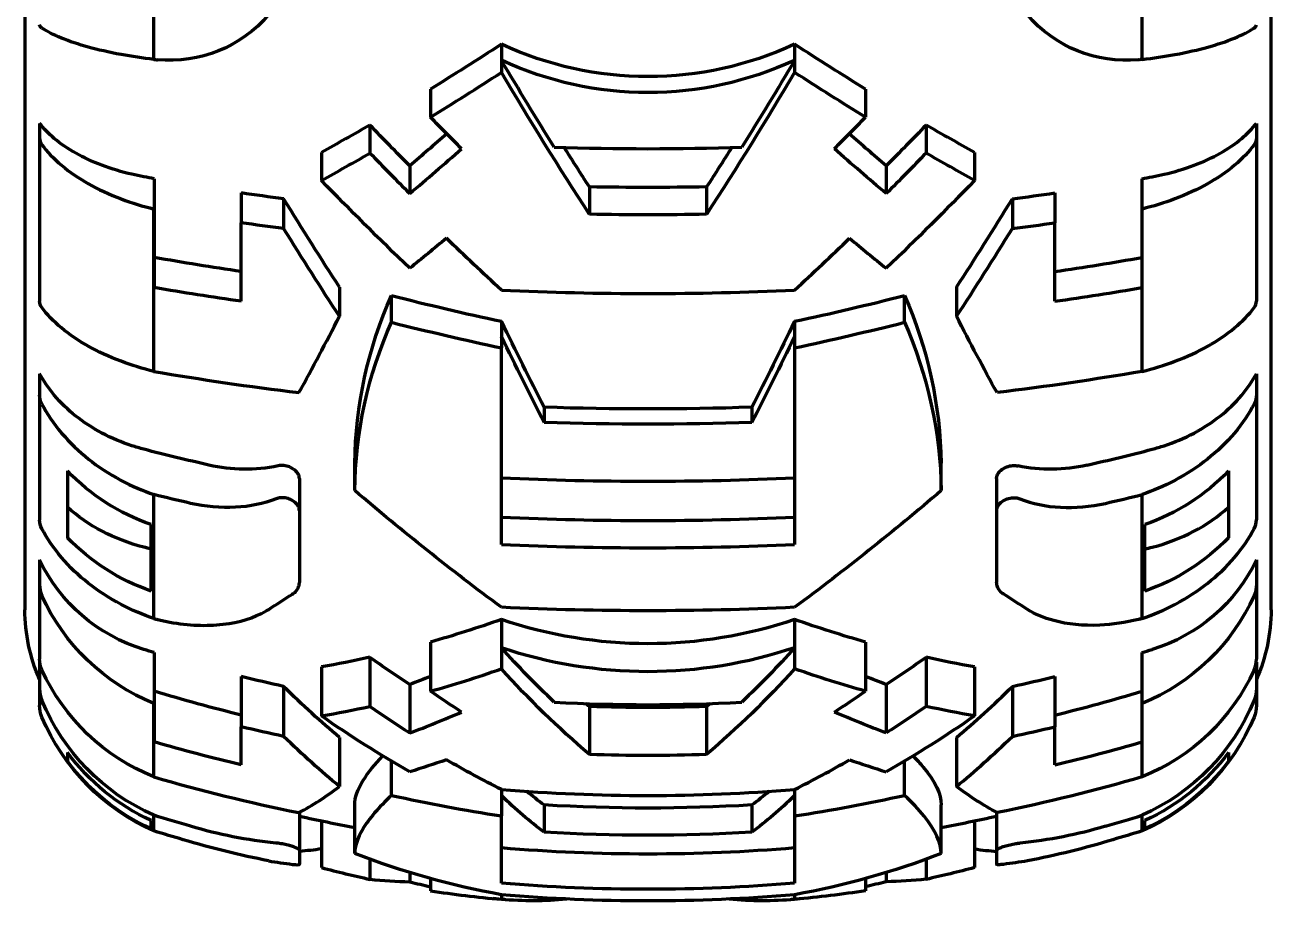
# Model space of a CAD drawing. Header units: millimetres. Extents: x 0 to 1189, y 0 to 841.
# Drawn here: x 335.66 to 378.16, y 611.1 to 641.05 of the extents above; entities that cross this region are included whole.
import ezdxf

# ---------------------------------------------------------------- set-up
doc = ezdxf.new("R2010")
doc.units = ezdxf.units.MM
doc.header["$LTSCALE"] = 0.75
doc.layers.add('Visible', color=7, linetype='Continuous', lineweight=70)

msp = doc.modelspace()

# ---------------------------------------------------------------- linework, layer by layer
at = {"layer": 'Visible', "extrusion": (0, 1, 0)}
for p, q in [((378.16, 621.105), (378.16, 682.413)), ((335.66, 680.827), (335.66, 621.105)), ((340.059, 639.866), (340.059, 646.172)), ((373.762, 639.866), (373.762, 646.172)), ((351.91, 640.388), (351.91, 639.838)), ((361.91, 640.388), (361.91, 639.838)), ((351.91, 639.838), (351.91, 639.426)), ((361.91, 639.838), (361.91, 639.426)), ((349.492, 638.858), (349.492, 637.901)), ((364.328, 638.858), (364.328, 637.901)), ((336.16, 637.688), (336.16, 637.181)), ((347.426, 637.63), (347.426, 636.674)), ((366.395, 637.63), (366.395, 636.674)), ((377.66, 637.688), (377.66, 637.181)), ((336.16, 637.181), (336.16, 631.623)), ((377.66, 637.181), (377.66, 631.623)), ((345.772, 636.699), (345.772, 635.743)), ((368.048, 636.699), (368.048, 635.743)), ((348.785, 636.242), (348.785, 635.295)), ((365.035, 636.242), (365.035, 635.295)), ((340.07, 635.802), (340.07, 634.766)), ((373.751, 635.802), (373.751, 634.766)), ((354.91, 635.522), (354.91, 634.587)), ((358.91, 635.522), (358.91, 634.587)), ((343.04, 635.316), (343.04, 634.297)), ((344.484, 635.116), (344.484, 634.103)), ((369.336, 635.116), (369.336, 634.103)), ((370.78, 635.316), (370.78, 634.297)), ((340.07, 634.766), (340.059, 634.768)), ((340.059, 629.231), (340.059, 634.768)), ((340.07, 634.766), (340.07, 632.089)), ((373.751, 634.766), (373.762, 634.768)), ((373.751, 634.766), (373.751, 632.089)), ((373.762, 629.231), (373.762, 634.768)), ((343.04, 631.623), (343.04, 634.297)), ((370.78, 631.623), (370.78, 634.297)), ((346.388, 632.107), (346.388, 631.109)), ((367.433, 632.107), (367.433, 631.109)), ((348.16, 630.906), (348.16, 631.818)), ((365.66, 630.906), (365.66, 631.818)), ((351.91, 630.939), (351.91, 630.421)), ((361.91, 630.939), (361.91, 630.421)), ((351.91, 630.421), (351.91, 630.033)), ((361.91, 630.421), (361.91, 630.033)), ((351.91, 623.323), (351.91, 630.033)), ((361.91, 630.033), (361.91, 623.323)), ((336.16, 629.143), (336.16, 628.429)), ((377.66, 629.143), (377.66, 628.429)), ((336.16, 628.429), (336.16, 624.171)), ((377.66, 628.429), (377.66, 624.171)), ((353.369, 628.008), (353.369, 627.489)), ((360.452, 628.008), (360.452, 627.489)), ((346.91, 625.165), (346.91, 626.098)), ((366.91, 625.165), (366.91, 626.098)), ((337.11, 625.836), (337.11, 623.561)), ((376.71, 625.836), (376.71, 623.561)), ((345.02, 625.581), (345.02, 624.485)), ((368.801, 625.581), (368.801, 624.485)), ((340.059, 620.801), (340.059, 625.028)), ((373.762, 620.801), (373.762, 625.028)), ((345.02, 624.485), (345.02, 622.036)), ((368.801, 624.485), (368.801, 622.036)), ((339.963, 621.738), (339.963, 624.005)), ((373.857, 621.738), (373.857, 624.005)), ((336.16, 622.811), (336.16, 621.959)), ((377.66, 622.811), (377.66, 621.959)), ((336.16, 621.959), (336.16, 619.42)), ((377.66, 621.959), (377.66, 619.42)), ((351.91, 620.771), (351.91, 619.809)), ((361.91, 620.771), (361.91, 619.809)), ((349.492, 620.001), (349.492, 618.327)), ((351.91, 619.809), (351.91, 619.088)), ((361.91, 619.809), (361.91, 619.088)), ((364.328, 620.001), (364.328, 618.327)), ((336.16, 619.313), (336.16, 618.407)), ((340.07, 619.641), (340.07, 617.901)), ((347.426, 619.481), (347.426, 617.809)), ((366.395, 619.481), (366.395, 617.809)), ((373.751, 619.641), (373.751, 617.901)), ((377.66, 619.313), (377.66, 618.407)), ((343.04, 618.824), (343.04, 617.112)), ((345.772, 619.156), (345.772, 617.482)), ((368.048, 619.156), (368.048, 617.482)), ((370.78, 618.824), (370.78, 617.112)), ((336.16, 618.407), (336.16, 617.834)), ((344.484, 618.488), (344.484, 616.787)), ((348.785, 618.56), (348.785, 616.904)), ((365.035, 618.56), (365.035, 616.904)), ((369.336, 618.488), (369.336, 616.787)), ((377.66, 618.407), (377.66, 617.834)), ((340.07, 617.901), (340.059, 617.904)), ((340.059, 615.402), (340.059, 617.904)), ((340.07, 617.901), (340.07, 616.597)), ((354.91, 617.804), (354.91, 616.167)), ((358.91, 617.804), (358.91, 616.167)), ((373.751, 617.901), (373.762, 617.904)), ((373.751, 617.901), (373.751, 616.597)), ((373.762, 615.402), (373.762, 617.904)), ((343.04, 615.813), (343.04, 617.112)), ((370.78, 615.813), (370.78, 617.112)), ((346.388, 616.752), (346.388, 615.076)), ((367.433, 616.752), (367.433, 615.076)), ((337.11, 616.238), (337.11, 615.942)), ((348.16, 614.774), (348.16, 615.943)), ((365.66, 614.774), (365.66, 615.943)), ((376.71, 616.238), (376.71, 615.942)), ((351.91, 614.975), (351.91, 614.765)), ((361.91, 614.975), (361.91, 614.765)), ((351.91, 614.765), (351.91, 614.071)), ((361.91, 614.765), (361.91, 614.071)), ((345.02, 614.193), (345.02, 612.904)), ((346.91, 612.788), (346.91, 614.456)), ((353.369, 614.446), (353.369, 613.518)), ((360.452, 614.446), (360.452, 613.518)), ((366.91, 612.788), (366.91, 614.456)), ((368.801, 614.193), (368.801, 612.904)), ((339.963, 613.63), (339.963, 613.916)), ((340.059, 613.561), (340.059, 614.095)), ((345.772, 613.895), (345.772, 612.314)), ((351.91, 611.778), (351.91, 614.071)), ((361.91, 614.071), (361.91, 611.778)), ((368.048, 613.895), (368.048, 612.314)), ((373.762, 613.561), (373.762, 614.095)), ((373.857, 613.63), (373.857, 613.916)), ((345.02, 612.904), (345.02, 612.426)), ((368.801, 612.904), (368.801, 612.426)), ((347.426, 612.597), (347.426, 611.911)), ((366.395, 612.597), (366.395, 611.911)), ((348.785, 612.143), (348.785, 611.826)), ((365.035, 612.143), (365.035, 611.826)), ((349.492, 611.936), (349.492, 611.522)), ((364.328, 611.936), (364.328, 611.522)), ((351.91, 611.385), (351.91, 611.229)), ((361.91, 611.385), (361.91, 611.229))]:
    msp.add_line(p, q, dxfattribs=at)
at = {"layer": 'Visible', "extrusion": (1e-16, 0, -1)}
for centre, radius, start, end in [((-340.603, 644.258), 4.421, 220.345, 275.4677), ((-373.22, 644.264), 4.427, 264.5703, 319.6189), ((-356.91, 651.143), 11.86, 245.0656, 294.9344), ((-474.08, 712.024), 141.902, 328.02252, 329.42242), ((-356.91, 650.665), 11.926, 245.2136, 294.7886), ((-239.741, 712.024), 141.902, 210.57758, 211.97748), ((-474.122, 711.844), 142.057, 327.05394, 329.35043), ((-239.699, 711.844), 142.057, 210.64957, 212.94606), ((-430.381, 717.778), 117.849, 313.81834, 315.88488), ((-283.44, 717.778), 117.849, 224.11512, 226.18166), ((-361.379, 625.933), 14.469, 0.6552, 24.0001), ((-352.084, 625.855), 14.828, 156.2863, 179.0584), ((-361.41, 625.014), 14.501, 0.5962, 23.9719), ((-352.061, 624.938), 14.851, 156.3071, 179.1248), ((-336.836, 628.435), 0.676, 332.1231, 359.4213), ((-376.984, 628.435), 0.676, 180.5787, 207.8769), ((-356.91, 735.705), 108.275, 268.12552, 271.87448), ((-343.183, 631.395), 5.501, 258.2976, 283.0836), ((-370.638, 631.395), 5.501, 256.9163, 281.7024), ((-342.37, 630.897), 7.3, 289.2473, 316.1035), ((-371.451, 630.897), 7.3, 223.8965, 250.7527), ((-356.91, 732.676), 107.201, 267.32667, 272.67333), ((-406.853, 695.377), 92.319, 306.52255, 310.48862), ((-306.968, 695.377), 92.319, 229.51138, 233.47745), ((-356.91, 727.841), 103.707, 267.23655, 272.76345), ((-342.362, 628.641), 7.307, 289.1592, 315.9508), ((-371.459, 628.641), 7.307, 224.0492, 250.8408), ((-356.91, 730.499), 107.293, 267.32897, 272.67103), ((-341.385, 625.289), 5.784, 286.784, 334.6245), ((-372.435, 625.289), 5.784, 205.3755, 253.216), ((-342.78, 624.55), 7.181, 292.2685, 335.6569), ((-371.04, 624.55), 7.181, 204.3431, 247.7315), ((-341.551, 621.105), 5.891, 336.223, 0), ((-356.91, 726.071), 105.003, 267.27068, 272.72932), ((-372.269, 621.105), 5.891, 180, 203.777), ((-356.91, 635.493), 15.548, 251.2406, 288.7593), ((-376.75, 642.087), 33.367, 313.6698, 318.1115), ((-356.909, 634.685), 15.694, 251.4187, 288.5745), ((-337.07, 642.087), 33.367, 221.8885, 226.3302), ((-342.746, 622.039), 7.16, 292.0391, 335.3636), ((-376.019, 640.852), 32.48, 310.5354, 317.9263), ((-337.801, 640.852), 32.48, 222.0737, 229.4646), ((-371.075, 622.039), 7.16, 204.6364, 247.9609), ((-343.075, 620.854), 7.403, 294.0486, 337.4466), ((-370.745, 620.854), 7.403, 202.5534, 245.9514), ((-337.16, 617.834), 1, 337.1571, 0), ((-376.66, 617.834), 1, 180, 202.8429), ((-343.036, 620.309), 7.375, 293.8054, 337.1571), ((-368.405, 649.989), 39.61, 299.6914, 304.8479), ((-345.415, 649.989), 39.61, 235.1521, 240.3086), ((-370.785, 620.309), 7.375, 202.8429, 246.1946), ((-343.047, 620.617), 7.377, 294.7109, 323.5879), ((-343.033, 620.335), 7.374, 294.6022, 323.437), ((-370.773, 620.617), 7.377, 216.4121, 245.2891), ((-370.787, 620.335), 7.374, 216.563, 245.3978), ((-345.767, 628.744), 15.672, 275.6432, 286.5176), ((-356.91, 667.922), 55.164, 280.4442, 282.448), ((-356.91, 667.922), 55.164, 257.552, 259.5558), ((-368.054, 628.744), 15.672, 253.4824, 264.3568), ((-356.91, 667.922), 56.914, 286.1788, 287.2229), ((-356.91, 674.031), 60.617, 266.65048, 273.34952), ((-356.91, 667.922), 56.914, 252.7771, 253.8212), ((-349.908, 642.855), 30.889, 281.0785, 286.661), ((-356.91, 672.824), 60.052, 265.22397, 274.77603), ((-364.53, 640.32), 28.283, 253.0659, 259.163), ((-356.894, 638.749), 27.814, 280.3218, 291.0349), ((-356.927, 638.749), 27.814, 248.9651, 259.6782), ((-356.91, 671.674), 60.104, 265.22808, 274.77192), ((-356.91, 667.922), 56.914, 274.9234, 275.3262), ((-356.91, 669.997), 58.824, 265.12403, 274.87597), ((-352.976, 622.303), 11.125, 264.0128, 275.4975), ((-360.844, 622.303), 11.125, 264.5025, 275.9872), ((-356.91, 667.922), 56.914, 264.6738, 265.0766)]:
    msp.add_arc(centre, radius, start, end, dxfattribs=at)
for centre, major_axis, ratio, start_param, end_param in [((337.162, 641.045), (1.002, 0), 0.275661, 2.743271, 3.14164), ((365.3, 647.351), (39.332, 1.666), 0.203432, 1.362581, 1.365792), ((348.949, 663.566), (36.219, 30.348), 0.431931, 1.9576, 2.00061), ((355.31, 654.237), (-29.329, 34.585), 0.37472, 4.501234, 4.544757), ((357.372, 655.461), (-30.452, 35.909), 0.37472, 4.502611, 4.535277), ((358.511, 654.237), (29.329, 34.585), 0.37472, 1.738429, 1.781951), ((364.872, 663.566), (-36.219, 30.348), 0.431931, 4.282575, 4.325585), ((357.702, 653.729), (-19.116, 37.569), 0.272659, 4.349541, 4.389463), ((356.119, 653.729), (19.116, 37.569), 0.272659, 1.893722, 1.933644), ((358.498, 654.266), (30.511, 35.978), 0.374716, 1.74786, 1.789615), ((364.811, 663.623), (-37.631, 31.531), 0.431946, 4.284152, 4.325546), ((356.896, 664.868), (54.634, 0), 0.559193, 1.883867, 1.890704), ((356.91, 664.494), (-54.708, 0), 0.529919, 4.675823, 4.748955), ((356.904, 664.884), (-54.664, 0), 0.559193, -1.34159, -1.314373), ((356.91, 664.5), (56.484, 0), 0.529919, 1.53538, 1.606212), ((356.905, 664.894), (-56.445, 0), 0.559205, -1.348932, -1.322624), ((350.64, 659.18), (30.393, 35.838), 0.374697, 2.005045, 2.042693), ((355.158, 654.242), (-30.646, 36.138), 0.37473, 4.393391, 4.449802), ((356.909, 662.444), (55.083, 0), 0.559193, 1.825309, 1.881475), ((356.909, 662.447), (-56.838, 0), 0.559218, -1.324317, -1.270026), ((337.162, 631.623), (1.002, 0), 0.559214, 2.743319, 3.141688), ((352.085, 651.453), (-13.632, 38.17), 0.198089, 4.123553, 4.217196), ((361.736, 651.453), (13.632, 38.17), 0.198089, 2.065989, 2.159632), ((366.974, 655.263), (-13.585, 39.3), 0.215189, 4.040344, 4.12691), ((352.091, 651.452), (-13.973, 39.127), 0.198132, 4.125816, 4.217163), ((361.73, 651.452), (13.973, 39.127), 0.198132, 2.066023, 2.15737), ((356.91, 656.171), (54.795, 0), 0.515038, 1.506116, 1.635476), ((356.898, 667.452), (54.642, 0), 0.788042, 1.848124, 1.890691), ((356.9, 667.466), (56.426, 0), 0.78802, 1.850709, 1.873887), ((341.551, 627.648), (-5.891, 0), 0.788016, -1.2538, -0.716895), ((337.162, 624.171), (1.002, 0), 0.788026, 2.743393, 3.141762), ((348.375, 643.874), (-37.854, 6.932), 0.572472, -1.452413, -1.445712), ((360.415, 656.293), (-25.068, 37.944), 0.389557, 3.849521, 3.878986), ((365.301, 642.195), (39.139, 6.81), 0.571022, 1.453006, 1.456217), ((356.896, 668.485), (-54.634, 0), 0.939693, -1.257725, -1.250889), ((337.162, 619.42), (-1.002, 0), 0.939701, -0.398402, -0.000033), ((348.95, 663.663), (22.04, 41.798), 0.755773, 2.572002, 2.615013), ((355.309, 657.281), (-15.908, 42.465), 0.655612, 3.86561, 3.909133), ((358.511, 657.281), (15.908, 42.465), 0.655612, 2.374053, 2.417575), ((364.871, 663.663), (-22.04, 41.798), 0.755773, 3.668173, 3.711183), ((356.904, 668.512), (54.664, 0), 0.939693, 1.800003, 1.827219), ((356.909, 667.606), (55.083, 0), 0.939693, 1.825309, 1.881475), ((357.372, 657.789), (-16.516, 44.091), 0.655624, 3.866972, 3.899639), ((357.702, 654.82), (-9.243, 41.126), 0.477042, 3.71095, 3.716315), ((356.91, 668.495), (-54.708, 0), 0.927184, 4.675823, 4.748955), ((356.119, 654.82), (9.243, 41.126), 0.477042, 2.56687, 2.572236), ((358.498, 657.346), (16.548, 44.176), 0.655622, 2.383496, 2.425251), ((364.811, 663.714), (-22.896, 43.429), 0.755789, 3.669707, 3.711101), ((356.905, 668.528), (56.445, 0), 0.939698, 1.792665, 1.818972), ((356.909, 667.61), (-56.838, 0), 0.939703, -1.324308, -1.270016), ((350.64, 659.775), (16.485, 44.004), 0.655613, 2.640669, 2.678316), ((355.158, 657.485), (-16.621, 44.372), 0.655628, 3.757746, 3.814157), ((356.91, 668.505), (56.484, 0), 0.927184, 1.53538, 1.606212), ((366.974, 654.51), (-5.871, 41.166), 0.361626, 3.402013, 3.488579), ((352.091, 652.84), (-6.674, 41.008), 0.354058, 3.492419, 3.583767), ((361.73, 652.84), (6.674, 41.008), 0.354058, 2.699419, 2.790766), ((356.91, 664.78), (-54.795, 0), 0.920505, 4.647709, 4.777069), ((356.9, 667.916), (-56.426, 0), 0.999391, -1.29088, -1.267703), ((360.415, 657.009), (-10.467, 44.256), 0.613565, 3.179417, 3.208882), ((364.811, 659.238), (15.821, 46.476), 0.790947, 2.654195, 2.69559), ((358.498, 658.293), (-11.093, 45.851), 0.686102, 3.241599, 3.283355)]:
    msp.add_ellipse(centre, major_axis=major_axis, ratio=ratio, start_param=start_param, end_param=end_param, dxfattribs=at)
at = {"layer": 'Visible'}
for centre, major_axis, ratio, start_param, end_param in [((376.659, 641.045), (-1.002, 0), 0.275661, 2.743271, 3.14164), ((348.514, 647.344), (-39.314, 1.667), 0.20335, 1.362676, 1.365889), ((356.448, 655.461), (30.452, 35.909), 0.37472, 4.502611, 4.535277), ((349.009, 663.623), (37.631, 31.531), 0.431946, 4.284152, 4.325546), ((355.322, 654.266), (-30.511, 35.978), 0.374716, 1.74786, 1.789615), ((356.91, 666.128), (-55.296, 0), 0.529919, 1.512894, 1.628699), ((356.924, 664.868), (-54.634, 0), 0.559193, 1.883867, 1.890704), ((356.916, 664.884), (54.664, 0), 0.559193, -1.34159, -1.314373), ((356.915, 664.894), (-56.445, 0), 0.559205, 1.792661, 1.818968), ((358.663, 654.242), (30.646, 36.138), 0.37473, 4.393391, 4.449802), ((363.18, 659.18), (-30.393, 35.838), 0.374697, 2.005045, 2.042693), ((356.912, 662.444), (-55.083, 0), 0.559193, 1.825309, 1.881475), ((356.91, 662.01), (-56.845, 0), 0.529919, 1.482724, 1.658869), ((356.912, 662.447), (-56.838, 0), 0.559218, 1.817276, 1.871567), ((356.377, 658.029), (-52.854, 12.332), 0.505067, 1.533091, 1.604075), ((357.444, 658.029), (52.854, 12.332), 0.505067, 4.679111, 4.750094), ((376.659, 631.623), (-1.002, 0), 0.559214, 2.743319, 3.141688), ((346.847, 655.263), (13.585, 39.3), 0.215189, 4.040344, 4.12691), ((356.383, 658.031), (-54.568, 12.732), 0.505049, 1.537884, 1.606607), ((357.438, 658.031), (54.568, 12.732), 0.505049, 4.676578, 4.745301), ((356.922, 667.452), (54.642, 0), 0.788042, -1.293469, -1.250902), ((356.92, 667.466), (-56.426, 0), 0.78802, 1.850709, 1.873887), ((372.269, 627.648), (5.891, 0), 0.788016, -1.2538, -0.716895), ((376.659, 624.171), (-1.002, 0), 0.788026, 2.743393, 3.141762), ((365.445, 643.875), (37.855, 6.932), 0.572486, -1.452407, -1.445706), ((353.406, 656.293), (25.068, 37.944), 0.389557, 3.849521, 3.878986), ((348.53, 642.221), (-39.164, 6.81), 0.57136, 1.452869, 1.456078), ((356.924, 668.485), (54.634, 0), 0.939693, -1.257725, -1.250889), ((376.659, 619.42), (1.002, 0), 0.939701, -0.398402, -0.000033), ((356.916, 668.512), (-54.664, 0), 0.939693, 1.800003, 1.827219), ((356.91, 669.136), (-55.296, 0), 0.927184, 1.512894, 1.628699), ((356.448, 657.789), (16.516, 44.091), 0.655624, 3.866972, 3.899639), ((356.912, 667.606), (55.083, 0), 0.939693, -1.316284, -1.260118), ((349.009, 663.714), (22.896, 43.429), 0.755789, 3.669707, 3.711101), ((355.322, 657.346), (-16.548, 44.176), 0.655622, 2.383496, 2.425251), ((356.915, 668.528), (-56.445, 0), 0.939698, 1.792665, 1.818972), ((356.912, 667.61), (56.838, 0), 0.939703, -1.324308, -1.270016), ((358.663, 657.485), (16.621, 44.372), 0.655628, 3.757746, 3.814157), ((363.18, 659.775), (-16.485, 44.004), 0.655613, 2.640669, 2.678316), ((346.847, 654.51), (5.871, 41.166), 0.361626, 3.402013, 3.488579), ((356.91, 667.477), (56.845, 0), 0.927184, 4.624317, 4.800461), ((356.383, 665.131), (-49.879, 25.532), 0.902635, 1.853402, 1.922125), ((357.438, 665.131), (49.879, 25.532), 0.902635, 4.361061, 4.429784), ((356.92, 667.916), (-56.426, 0), 0.999391, 1.850713, 1.87389), ((353.406, 657.009), (10.467, 44.256), 0.613565, 3.179417, 3.208882), ((349.009, 659.238), (-15.821, 46.476), 0.790947, 2.654195, 2.69559), ((355.322, 658.293), (11.093, 45.851), 0.686102, 3.241599, 3.283355)]:
    msp.add_ellipse(centre, major_axis=major_axis, ratio=ratio, start_param=start_param, end_param=end_param, dxfattribs=at)
for points, knots in [([(340.059, 639.866), (339.686, 639.912), (339.301, 639.969), (338.526, 640.112), (338.143, 640.2), (337.499, 640.378), (337.18, 640.483), (336.637, 640.707), (336.411, 640.825), (336.239, 640.938)], [-4.0816675, -4.0816675, -4.0816675, -4.0816675, -3.9618291, -3.9618291, -3.8252836, -3.8252836, -3.6886674, -3.6886674, -3.5563533, -3.5563533, -3.5563533, -3.5563533]), ([(373.762, 639.866), (374.135, 639.912), (374.52, 639.969), (375.294, 640.112), (375.677, 640.2), (376.321, 640.378), (376.641, 640.483), (377.184, 640.707), (377.41, 640.825), (377.582, 640.938)], [0.2897036, 0.2897036, 0.2897036, 0.2897036, 0.409542, 0.409542, 0.5460875, 0.5460875, 0.6827036, 0.6827036, 0.8150178, 0.8150178, 0.8150178, 0.8150178]), ([(339.715, 635.867), (339.573, 635.893), (339.436, 635.922), (338.969, 636.031), (338.616, 636.135), (337.957, 636.382), (337.652, 636.526), (337.137, 636.816), (336.88, 636.989), (336.462, 637.341), (336.293, 637.518), (336.16, 637.688)], [0.1749452, 0.1749452, 0.1749452, 0.1749452, 0.2173491, 0.2173491, 0.3265611, 0.3265611, 0.4357731, 0.4357731, 0.5457679, 0.5457679, 0.6437449, 0.6437449, 0.6437449, 0.6437449]), ([(374.106, 635.867), (374.248, 635.893), (374.385, 635.922), (374.851, 636.031), (375.204, 636.135), (375.863, 636.382), (376.169, 636.526), (376.684, 636.816), (376.94, 636.989), (377.358, 637.341), (377.527, 637.518), (377.66, 637.688)], [-3.3395438, -3.3395438, -3.3395438, -3.3395438, -3.2971399, -3.2971399, -3.1879279, -3.1879279, -3.0787158, -3.0787158, -2.9687211, -2.9687211, -2.8707441, -2.8707441, -2.8707441, -2.8707441]), ([(336.16, 637.181), (336.16, 637.111), (336.189, 637.029), (336.238, 636.963), (336.238, 636.963), (336.239, 636.962)], [0.44681284, 0.44681284, 0.44681284, 0.44681284, 0.48438099, 0.48438099, 0.4848196, 0.4848196, 0.4848196, 0.4848196]), ([(377.66, 637.181), (377.66, 637.111), (377.631, 637.029), (377.583, 636.963), (377.582, 636.963), (377.582, 636.962)], [-0.14890922, -0.14890922, -0.14890922, -0.14890922, -0.11134107, -0.11134107, -0.11090246, -0.11090246, -0.11090246, -0.11090246]), ([(336.239, 636.962), (336.412, 636.73), (336.64, 636.486), (337.187, 636.025), (337.508, 635.809), (338.153, 635.446), (338.535, 635.267), (339.307, 634.977), (339.688, 634.861), (340.059, 634.768)], [3.5813627, 3.5813627, 3.5813627, 3.5813627, 3.7158313, 3.7158313, 3.8534291, 3.8534291, 3.9901307, 3.9901307, 4.1091636, 4.1091636, 4.1091636, 4.1091636]), ([(377.582, 636.962), (377.409, 636.73), (377.181, 636.486), (376.634, 636.025), (376.313, 635.809), (375.668, 635.446), (375.285, 635.267), (374.514, 634.977), (374.132, 634.861), (373.762, 634.768)], [-0.8176817, -0.8176817, -0.8176817, -0.8176817, -0.683213, -0.683213, -0.5456153, -0.5456153, -0.4089137, -0.4089137, -0.2898807, -0.2898807, -0.2898807, -0.2898807]), ([(340.059, 629.231), (339.686, 629.324), (339.301, 629.44), (338.526, 629.73), (338.143, 629.908), (337.499, 630.269), (337.18, 630.483), (336.637, 630.938), (336.411, 631.177), (336.239, 631.405)], [0.2897036, 0.2897036, 0.2897036, 0.2897036, 0.409542, 0.409542, 0.5460875, 0.5460875, 0.6827036, 0.6827036, 0.8150178, 0.8150178, 0.8150178, 0.8150178]), ([(373.762, 629.231), (374.135, 629.324), (374.52, 629.44), (375.294, 629.73), (375.677, 629.908), (376.321, 630.269), (376.641, 630.483), (377.184, 630.938), (377.41, 631.177), (377.582, 631.405)], [-4.0816675, -4.0816675, -4.0816675, -4.0816675, -3.9618291, -3.9618291, -3.8252836, -3.8252836, -3.6886674, -3.6886674, -3.5563533, -3.5563533, -3.5563533, -3.5563533]), ([(339.715, 626.576), (339.573, 626.613), (339.436, 626.654), (338.969, 626.807), (338.616, 626.954), (337.957, 627.303), (337.652, 627.505), (337.137, 627.913), (336.88, 628.157), (336.462, 628.654), (336.293, 628.902), (336.16, 629.143)], [0.1749452, 0.1749452, 0.1749452, 0.1749452, 0.2173491, 0.2173491, 0.3265611, 0.3265611, 0.4357731, 0.4357731, 0.5457679, 0.5457679, 0.6437449, 0.6437449, 0.6437449, 0.6437449]), ([(374.106, 626.576), (374.248, 626.613), (374.385, 626.654), (374.851, 626.807), (375.204, 626.954), (375.863, 627.303), (376.169, 627.505), (376.684, 627.913), (376.94, 628.157), (377.358, 628.654), (377.527, 628.902), (377.66, 629.143)], [-3.3395438, -3.3395438, -3.3395438, -3.3395438, -3.2971399, -3.2971399, -3.1879279, -3.1879279, -3.0787158, -3.0787158, -2.9687211, -2.9687211, -2.8707441, -2.8707441, -2.8707441, -2.8707441]), ([(336.239, 628.119), (336.412, 627.792), (336.64, 627.449), (337.187, 626.8), (337.508, 626.494), (338.153, 625.984), (338.535, 625.731), (339.307, 625.322), (339.688, 625.158), (340.059, 625.028)], [-0.8176817, -0.8176817, -0.8176817, -0.8176817, -0.683213, -0.683213, -0.5456153, -0.5456153, -0.4089137, -0.4089137, -0.2898807, -0.2898807, -0.2898807, -0.2898807]), ([(377.582, 628.119), (377.409, 627.792), (377.181, 627.449), (376.634, 626.8), (376.313, 626.494), (375.668, 625.984), (375.285, 625.731), (374.514, 625.322), (374.132, 625.158), (373.762, 625.028)], [3.5813627, 3.5813627, 3.5813627, 3.5813627, 3.7158313, 3.7158313, 3.8534291, 3.8534291, 3.9901307, 3.9901307, 4.1091636, 4.1091636, 4.1091636, 4.1091636]), ([(345.02, 625.581), (345.02, 625.607), (345.016, 625.633), (344.998, 625.694), (344.982, 625.729), (344.928, 625.809), (344.886, 625.851), (344.79, 625.922), (344.737, 625.951), (344.62, 625.996), (344.556, 626.011), (344.425, 626.025), (344.359, 626.022), (344.299, 626.008)], [0.0012841, 0.0012841, 0.0012841, 0.0012841, 0.0119664, 0.0119664, 0.0262367, 0.0262367, 0.0457703, 0.0457703, 0.0639225, 0.0639225, 0.0834241, 0.0834241, 0.1043282, 0.1043282, 0.1043282, 0.1043282]), ([(368.801, 625.581), (368.801, 625.586), (368.801, 625.59), (368.803, 625.624), (368.809, 625.654), (368.834, 625.722), (368.856, 625.759), (368.92, 625.838), (368.966, 625.878), (369.073, 625.946), (369.134, 625.974), (369.264, 626.012), (369.331, 626.021), (369.44, 626.021), (369.482, 626.017), (369.522, 626.008)], [-0.1586695, -0.1586695, -0.1586695, -0.1586695, -0.1569073, -0.1569073, -0.1446406, -0.1446406, -0.1291758, -0.1291758, -0.1098816, -0.1098816, -0.0898685, -0.0898685, -0.0693478, -0.0693478, -0.0556227, -0.0556227, -0.0556227, -0.0556227]), ([(344.226, 624.888), (343.804, 624.722), (343.336, 624.623), (342.343, 624.569), (341.827, 624.615), (341.311, 624.732)], [-0.3219243, -0.3219243, -0.3219243, -0.3219243, -0.1609373, -0.1609373, 0, 0, 0, 0]), ([(345.02, 624.485), (345.02, 624.51), (345.016, 624.537), (344.998, 624.598), (344.982, 624.633), (344.928, 624.713), (344.886, 624.755), (344.789, 624.826), (344.736, 624.854), (344.619, 624.899), (344.555, 624.914), (344.424, 624.927), (344.357, 624.923), (344.272, 624.904), (344.248, 624.896), (344.226, 624.888)], [0.0011854, 0.0011854, 0.0011854, 0.0011854, 0.0118921, 0.0118921, 0.0261366, 0.0261366, 0.045713, 0.045713, 0.0638758, 0.0638758, 0.0833592, 0.0833592, 0.1044028, 0.1044028, 0.1129139, 0.1129139, 0.1129139, 0.1129139]), ([(368.801, 624.485), (368.801, 624.498), (368.802, 624.512), (368.809, 624.558), (368.819, 624.59), (368.855, 624.662), (368.884, 624.701), (368.962, 624.779), (369.013, 624.815), (369.129, 624.875), (369.194, 624.897), (369.325, 624.923), (369.391, 624.927), (369.504, 624.916), (369.552, 624.904), (369.595, 624.888)], [-0.318504, -0.318504, -0.318504, -0.318504, -0.3128202, -0.3128202, -0.2999436, -0.2999436, -0.2831266, -0.2831266, -0.2636299, -0.2636299, -0.2433808, -0.2433808, -0.2231503, -0.2231503, -0.2067842, -0.2067842, -0.2067842, -0.2067842]), ([(369.595, 624.888), (370.017, 624.722), (370.485, 624.623), (371.477, 624.569), (371.994, 624.615), (372.509, 624.732)], [0.0000001, 0.0000001, 0.0000001, 0.0000001, 0.1610957, 0.1610957, 0.3221415, 0.3221415, 0.3221415, 0.3221415]), ([(340.059, 620.801), (339.686, 620.931), (339.301, 621.095), (338.526, 621.504), (338.143, 621.756), (337.499, 622.263), (337.18, 622.565), (336.637, 623.206), (336.411, 623.543), (336.239, 623.865)], [-4.0816675, -4.0816675, -4.0816675, -4.0816675, -3.9618291, -3.9618291, -3.8252836, -3.8252836, -3.6886674, -3.6886674, -3.5563533, -3.5563533, -3.5563533, -3.5563533]), ([(373.762, 620.801), (374.135, 620.931), (374.52, 621.095), (375.294, 621.504), (375.677, 621.756), (376.321, 622.263), (376.641, 622.565), (377.184, 623.206), (377.41, 623.543), (377.582, 623.865)], [0.2897036, 0.2897036, 0.2897036, 0.2897036, 0.409542, 0.409542, 0.5460875, 0.5460875, 0.6827036, 0.6827036, 0.8150178, 0.8150178, 0.8150178, 0.8150178]), ([(336.16, 621.959), (336.16, 621.842), (336.189, 621.703), (336.238, 621.593), (336.238, 621.592), (336.239, 621.591)], [0.44681284, 0.44681284, 0.44681284, 0.44681284, 0.48438099, 0.48438099, 0.4848196, 0.4848196, 0.4848196, 0.4848196]), ([(344.788, 621.64), (344.823, 621.664), (344.855, 621.689), (344.934, 621.768), (344.972, 621.826), (345.008, 621.927), (345.016, 621.966), (345.019, 622.006), (345.019, 622.016), (345.02, 622.026), (345.02, 622.036)], [0.57737749, 0.57737749, 0.57737749, 0.57737749, 0.59475126, 0.59475126, 0.62625191, 0.62625191, 0.6448508, 0.6448508, 0.6448508, 0.64934479, 0.64934479, 0.64934479, 0.64934479]), ([(369.032, 621.64), (369.019, 621.65), (369.005, 621.659), (368.928, 621.719), (368.877, 621.779), (368.82, 621.896), (368.806, 621.95), (368.802, 622.006), (368.801, 622.016), (368.801, 622.026), (368.801, 622.036)], [-0.06746772, -0.06746772, -0.06746772, -0.06746772, -0.06067751, -0.06067751, -0.02604643, -0.02604643, 0, 0, 0, 0.00449234, 0.00449234, 0.00449234, 0.00449234]), ([(377.66, 621.959), (377.66, 621.842), (377.631, 621.703), (377.583, 621.593), (377.582, 621.592), (377.582, 621.591)], [-0.14890922, -0.14890922, -0.14890922, -0.14890922, -0.11134107, -0.11134107, -0.11090246, -0.11090246, -0.11090246, -0.11090246]), ([(340.182, 620.771), (340.322, 620.737), (340.461, 620.708), (341.233, 620.567), (341.85, 620.541), (342.976, 620.673), (343.475, 620.827), (343.915, 621.081), (343.944, 621.099), (343.973, 621.117)], [2.3628766, 2.3628766, 2.3628766, 2.3628766, 2.4067943, 2.4067943, 2.6057136, 2.6057136, 2.8021395, 2.8021395, 2.8164491, 2.8164491, 2.8164491, 2.8164491]), ([(373.638, 620.771), (373.195, 620.664), (372.752, 620.598), (371.756, 620.552), (371.224, 620.603), (370.412, 620.823), (370.11, 620.953), (369.848, 621.117)], [-0.8006859, -0.8006859, -0.8006859, -0.8006859, -0.6609792, -0.6609792, -0.4774176, -0.4774176, -0.3470042, -0.3470042, -0.3470042, -0.3470042]), ([(336.16, 618.407), (336.16, 618.282), (336.189, 618.135), (336.238, 618.018), (336.238, 618.016), (336.239, 618.015)], [0.44681284, 0.44681284, 0.44681284, 0.44681284, 0.48438099, 0.48438099, 0.4848196, 0.4848196, 0.4848196, 0.4848196]), ([(377.66, 618.407), (377.66, 618.282), (377.631, 618.135), (377.583, 618.018), (377.582, 618.016), (377.582, 618.015)], [-0.14890922, -0.14890922, -0.14890922, -0.14890922, -0.11134107, -0.11134107, -0.11090246, -0.11090246, -0.11090246, -0.11090246]), ([(346.91, 614.456), (346.91, 614.702), (347.008, 614.985), (347.366, 615.557), (347.586, 615.829), (347.868, 616.119)], [-11.8170159, -11.8170159, -11.8170159, -11.8170159, -11.4510759, -11.4510759, -11.1612631, -11.1612631, -11.1612631, -11.1612631]), ([(365.953, 616.119), (366.079, 615.989), (366.193, 615.863), (366.707, 615.242), (366.91, 614.809), (366.91, 614.456)], [-2.9812591, -2.9812591, -2.9812591, -2.9812591, -2.8515132, -2.8515132, -2.3258589, -2.3258589, -2.3258589, -2.3258589]), ([(348.16, 614.774), (347.718, 614.359), (347.392, 613.971), (347.001, 613.311), (346.91, 613.033), (346.91, 612.788)], [11.0190937, 11.0190937, 11.0190937, 11.0190937, 11.4175674, 11.4175674, 11.7676704, 11.7676704, 11.7676704, 11.7676704]), ([(366.91, 612.788), (366.91, 613.147), (366.716, 613.578), (366.143, 614.292), (365.921, 614.529), (365.66, 614.774)], [2.3083419, 2.3083419, 2.3083419, 2.3083419, 2.8208083, 2.8208083, 3.0565445, 3.0565445, 3.0565445, 3.0565445]), ([(345.02, 612.904), (345.02, 612.91), (345.016, 612.918), (344.998, 612.936), (344.982, 612.948), (344.928, 612.977), (344.886, 612.996), (344.789, 613.031), (344.736, 613.048), (344.619, 613.08), (344.555, 613.095), (344.424, 613.122), (344.357, 613.133), (344.272, 613.144), (344.248, 613.146), (344.226, 613.148)], [0.0011854, 0.0011854, 0.0011854, 0.0011854, 0.0118921, 0.0118921, 0.0261366, 0.0261366, 0.045713, 0.045713, 0.0638758, 0.0638758, 0.0833592, 0.0833592, 0.1044028, 0.1044028, 0.1129139, 0.1129139, 0.1129139, 0.1129139]), ([(368.801, 612.904), (368.801, 612.907), (368.802, 612.911), (368.809, 612.924), (368.819, 612.933), (368.855, 612.958), (368.884, 612.973), (368.962, 613.006), (369.013, 613.025), (369.129, 613.061), (369.194, 613.078), (369.325, 613.108), (369.391, 613.121), (369.504, 613.139), (369.552, 613.145), (369.595, 613.148)], [-0.318504, -0.318504, -0.318504, -0.318504, -0.3128202, -0.3128202, -0.2999436, -0.2999436, -0.2831266, -0.2831266, -0.2636299, -0.2636299, -0.2433808, -0.2433808, -0.2231503, -0.2231503, -0.2067842, -0.2067842, -0.2067842, -0.2067842]), ([(344.788, 612.422), (344.823, 612.417), (344.855, 612.414), (344.934, 612.408), (344.972, 612.408), (345.008, 612.414), (345.016, 612.418), (345.019, 612.422), (345.019, 612.424), (345.02, 612.425), (345.02, 612.426)], [0.57737749, 0.57737749, 0.57737749, 0.57737749, 0.59475126, 0.59475126, 0.62625191, 0.62625191, 0.6448508, 0.6448508, 0.6448508, 0.64934479, 0.64934479, 0.64934479, 0.64934479]), ([(369.032, 612.422), (369.019, 612.42), (369.005, 612.418), (368.928, 612.41), (368.877, 612.407), (368.82, 612.411), (368.806, 612.416), (368.802, 612.422), (368.801, 612.424), (368.801, 612.425), (368.801, 612.426)], [-0.06746772, -0.06746772, -0.06746772, -0.06746772, -0.06067751, -0.06067751, -0.02604643, -0.02604643, 0, 0, 0, 0.00449234, 0.00449234, 0.00449234, 0.00449234])]:
    msp.add_open_spline(points, degree=3, knots=knots, dxfattribs=at)
for points in [[(351.91, 640.388), (351.087, 639.851), (350.276, 639.338), (349.492, 638.858)], [(364.328, 638.858), (363.545, 639.338), (362.733, 639.851), (361.91, 640.388)], [(349.492, 637.901), (350.272, 638.378), (351.084, 638.889), (351.91, 639.426)], [(364.328, 637.901), (363.548, 638.378), (362.737, 638.889), (361.91, 639.426)], [(350.051, 637.33), (349.628, 636.96), (349.206, 636.597), (348.785, 636.242)], [(365.035, 636.242), (364.614, 636.597), (364.192, 636.96), (363.769, 637.33)], [(348.785, 635.295), (349.372, 635.791), (349.963, 636.3), (350.553, 636.822)], [(365.035, 635.295), (364.448, 635.791), (363.858, 636.3), (363.267, 636.822)], [(346.388, 632.107), (345.762, 633.066), (345.123, 634.075), (344.484, 635.116)], [(367.433, 632.107), (368.058, 633.066), (368.697, 634.075), (369.336, 635.116)], [(346.388, 631.109), (345.762, 632.065), (345.124, 633.068), (344.484, 634.103)], [(367.433, 631.109), (368.058, 632.064), (368.696, 633.068), (369.336, 634.103)], [(340.059, 629.231), (341.643, 628.958), (343.307, 628.713), (345.007, 628.508)], [(373.762, 629.231), (372.178, 628.958), (370.513, 628.713), (368.814, 628.508)], [(351.91, 620.771), (351.087, 620.481), (350.276, 620.223), (349.492, 620.001)], [(364.328, 620.001), (363.545, 620.223), (362.733, 620.481), (361.91, 620.771)], [(336.17, 619.292), (336.166, 619.299), (336.163, 619.306), (336.16, 619.313)], [(377.651, 619.292), (377.654, 619.299), (377.657, 619.306), (377.66, 619.313)], [(349.492, 618.831), (349.256, 618.737), (349.021, 618.647), (348.785, 618.56)], [(349.492, 618.327), (350.272, 618.546), (351.084, 618.8), (351.91, 619.088)], [(364.328, 618.327), (363.548, 618.546), (362.737, 618.8), (361.91, 619.088)], [(365.035, 618.56), (364.8, 618.647), (364.564, 618.737), (364.328, 618.831)], [(346.388, 616.752), (345.762, 617.272), (345.123, 617.853), (344.484, 618.488)], [(367.433, 616.752), (368.058, 617.273), (368.697, 617.853), (369.336, 618.488)], [(348.785, 616.904), (349.372, 617.12), (349.963, 617.357), (350.553, 617.615)], [(365.035, 616.904), (364.448, 617.12), (363.858, 617.357), (363.267, 617.615)], [(346.388, 615.076), (345.762, 615.59), (345.124, 616.162), (344.484, 616.787)], [(367.433, 615.076), (368.058, 615.59), (368.696, 616.163), (369.336, 616.787)], [(340.059, 615.402), (341.643, 614.943), (343.307, 614.53), (345.007, 614.186)], [(373.762, 615.402), (372.178, 614.942), (370.513, 614.53), (368.814, 614.186)], [(353.369, 614.446), (353.17, 614.594), (352.973, 614.749), (352.778, 614.912)], [(361.043, 614.912), (360.847, 614.75), (360.65, 614.594), (360.452, 614.446)], [(345.772, 612.948), (345.523, 612.912), (345.271, 612.883), (345.02, 612.862)], [(368.048, 612.948), (368.298, 612.912), (368.549, 612.883), (368.801, 612.862)], [(348.785, 611.826), (349.021, 611.768), (349.256, 611.712), (349.492, 611.66)], [(365.035, 611.826), (364.8, 611.768), (364.564, 611.712), (364.328, 611.66)], [(349.492, 611.522), (350.272, 611.4), (351.084, 611.301), (351.91, 611.229)], [(364.328, 611.522), (363.548, 611.4), (362.737, 611.301), (361.91, 611.229)]]:
    msp.add_open_spline(points, degree=3, dxfattribs=at)

doc.saveas('drawing.dxf')
